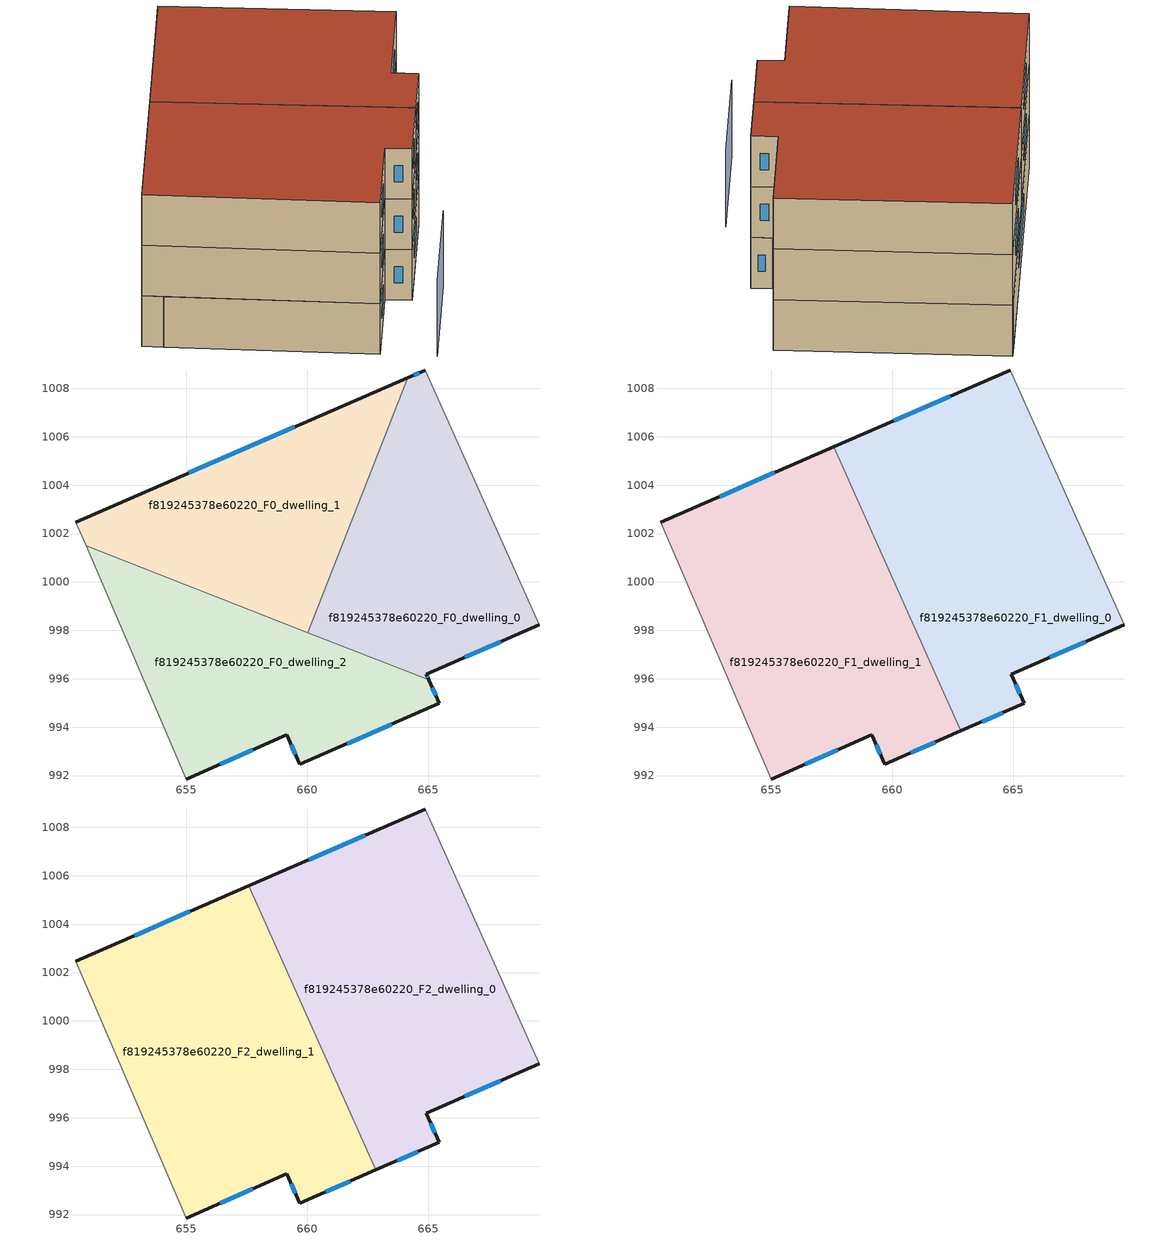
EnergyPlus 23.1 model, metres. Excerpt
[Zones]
f819245378e60220_F0_dwelling_0
 floor ground (EU_floor_Construction): 664.86,1008.76 669.57,998.23 664.91,996.19 665.01,995.96 660.02,997.91 664.14,1008.45 z0
 wall outside (EU_wall_Construction): 665.01,995.96 664.91,996.19 669.57,998.23 / 664.86,1008.76 664.14,1008.45 z0:3
 wall to f819245378e60220_F0_dwelling_1 (EU_wall_Construction): 664.14,1008.45 660.02,997.91 z0:3
 wall adiabatic (EU_wall_Construction): 669.57,998.23 664.86,1008.76 z0:3
 wall to f819245378e60220_F0_dwelling_2 (EU_wall_Construction): 660.02,997.91 665.01,995.96 z0:3
 window (EU_Window_Construction): 666.5,996.88 667.99,997.54 / 664.98,996.03 664.95,996.11 / 664.62,1008.65 664.39,1008.55 z1.02:1.98
f819245378e60220_F0_dwelling_1
 floor ground (EU_floor_Construction): 664.14,1008.45 660.02,997.91 650.85,1001.49 650.43,1002.47 z0
 wall outside (EU_wall_Construction): 664.14,1008.45 650.43,1002.47 z0:3
 wall adiabatic (EU_wall_Construction): 650.43,1002.47 650.85,1001.49 z0:3
 wall to f819245378e60220_F0_dwelling_2 (EU_wall_Construction): 650.85,1001.49 660.02,997.91 z0:3
 window (EU_Window_Construction): 659.48,1006.41 655.1,1004.51 z1.02:1.98
f819245378e60220_F0_dwelling_2
 floor ground (EU_floor_Construction): 665.01,995.96 665.44,994.98 659.69,992.47 659.16,993.68 654.99,991.86 650.85,1001.49 z0
 wall outside (EU_wall_Construction): 654.99,991.86 659.16,993.68 659.69,992.47 665.44,994.98 665.01,995.96 z0:3
 wall adiabatic (EU_wall_Construction): 650.85,1001.49 654.99,991.86 z0:3
 window (EU_Window_Construction): 656.41,992.48 657.74,993.06 / 665.3,995.31 665.16,995.62 / 661.64,993.32 663.48,994.12 / 659.34,993.27 659.5,992.88 z1.02:1.98
f819245378e60220_F1_dwelling_0
 floor to f819245378e60220_F0_dwelling_0 (EU_floor_Construction): 664.86,1008.76 669.57,998.23 664.91,996.19 665.01,995.96 661.22,997.44 660.48,999.09 664.14,1008.45 z3
 floor to f819245378e60220_F0_dwelling_1 (EU_floor_Construction): 664.14,1008.45 660.48,999.09 657.57,1005.58 z3
 floor to f819245378e60220_F0_dwelling_2 (EU_floor_Construction): 665.01,995.96 665.44,994.98 662.83,993.84 661.22,997.44 z3
 wall outside (EU_wall_Construction): 664.86,1008.76 657.57,1005.58 / 662.83,993.84 665.44,994.98 664.91,996.19 669.57,998.23 z3:6
 wall adiabatic (EU_wall_Construction): 669.57,998.23 664.86,1008.76 z3:6
 wall to f819245378e60220_F1_dwelling_1 (EU_wall_Construction): 657.57,1005.58 662.83,993.84 z3:6
 window (EU_Window_Construction): 662.38,1007.68 660.05,1006.66 / 666.5,996.88 667.99,997.54 / 665.26,995.39 665.09,995.78 / 663.72,994.23 664.55,994.59 z4.02:4.98
f819245378e60220_F1_dwelling_1
 floor to f819245378e60220_F0_dwelling_1 (EU_floor_Construction): 657.57,1005.58 660.48,999.09 660.02,997.91 650.85,1001.49 650.43,1002.47 z3
 floor to f819245378e60220_F0_dwelling_2 (EU_floor_Construction): 661.22,997.44 662.83,993.84 659.69,992.47 659.16,993.68 654.99,991.86 650.85,1001.49 z3
 floor to f819245378e60220_F0_dwelling_0 (EU_floor_Construction): 660.48,999.09 661.22,997.44 660.02,997.91 z3
 wall outside (EU_wall_Construction): 657.57,1005.58 650.43,1002.47 / 654.99,991.86 659.16,993.68 659.69,992.47 662.83,993.84 z3:6
 wall adiabatic (EU_wall_Construction): 650.43,1002.47 654.99,991.86 z3:6
 window (EU_Window_Construction): 655.14,1004.52 652.86,1003.53 / 660.76,992.94 661.76,993.37 / 659.34,993.27 659.5,992.88 / 656.41,992.48 657.74,993.06 z4.02:4.98
f819245378e60220_F2_dwelling_0
 floor to f819245378e60220_F1_dwelling_0 (EU_floor_Construction): 664.86,1008.76 669.57,998.23 664.91,996.19 665.44,994.98 662.83,993.84 657.57,1005.58 z6
 wall outside (EU_wall_Construction): 664.86,1008.76 657.57,1005.58 / 662.83,993.84 665.44,994.98 664.91,996.19 669.57,998.23 z6:9
 wall adiabatic (EU_wall_Construction): 669.57,998.23 664.86,1008.76 z6:9
 wall to f819245378e60220_F2_dwelling_1 (EU_wall_Construction): 657.57,1005.58 662.83,993.84 z6:9
 window (EU_Window_Construction): 662.38,1007.68 660.05,1006.66 / 666.5,996.88 667.99,997.54 / 665.26,995.39 665.09,995.78 / 663.72,994.23 664.55,994.59 z7.02:7.98
 roof outside (EU_roof_Construction): 665.44,994.98 664.91,996.19 669.57,998.23 664.86,1008.76 657.57,1005.58 662.83,993.84 z9
f819245378e60220_F2_dwelling_1
 floor to f819245378e60220_F1_dwelling_1 (EU_floor_Construction): 657.57,1005.58 662.83,993.84 659.69,992.47 659.16,993.68 654.99,991.86 650.43,1002.47 z6
 wall outside (EU_wall_Construction): 657.57,1005.58 650.43,1002.47 / 654.99,991.86 659.16,993.68 659.69,992.47 662.83,993.84 z6:9
 wall adiabatic (EU_wall_Construction): 650.43,1002.47 654.99,991.86 z6:9
 window (EU_Window_Construction): 655.14,1004.52 652.86,1003.53 / 660.76,992.94 661.76,993.37 / 659.34,993.27 659.5,992.88 / 656.41,992.48 657.74,993.06 z7.02:7.98
 roof outside (EU_roof_Construction): 662.83,993.84 657.57,1005.58 650.43,1002.47 654.99,991.86 659.16,993.68 659.69,992.47 z9
shading: 656.09,989.31 661.41,991.63 z0:4.5
[Building]
EU S2 Campaign: North Axis=0; Terrain=City; Solar Distribution=FullExterior
[Site:Location]
Vienna: Latitude=48; Longitude=16.5; Time Zone=1; Elevation=183
[SizingPeriod:WeatherFileDays]
AnnualSizingPeriod: Begin Month=1; Begin Day of Month=1; End Month=12; End Day of Month=31; Day of Week for Start Day=Monday; Use Weather File Daylight Saving Period=No; Use Weather File Rain and Snow Indicators=No
[MATERIAL]
EU_InternalMass_Material: Roughness=MediumRough; Thickness=0.1; Conductivity=1; Density=1800; Specific Heat=900; Thermal Absorptance=0.9; Solar Absorptance=0.7; Visible Absorptance=0.7
[MATERIAL:NOMASS] Roughness=MediumRough; Thermal Absorptance=0.9; Solar Absorptance=0.7; Visible Absorptance=0.7
Name | Thermal Resistance
EU_wall_NoMass | 0.942466
EU_roof_NoMass | 0.551687
EU_floor_NoMass | 0.66527
[WINDOWMATERIAL:SIMPLEGLAZINGSYSTEM]
EU_Window_SimpleGlazing: UFactor=2.03367; Solar Heat Gain Coefficient=0.65; Visible Transmittance=0.65
[CONSTRUCTION]
EU_wall_Construction: EU_wall_NoMass
EU_roof_Construction: EU_roof_NoMass
EU_floor_Construction: EU_floor_NoMass
EU_Window_Construction: EU_Window_SimpleGlazing
EU_InternalMass_Construction: EU_InternalMass_Material
[ZONE] Type=1; Multiplier=1; Ceiling Height=autocalculate; Floor Area=autocalculate; Part of Total Floor Area=Yes
Name | Volume
f819245378e60220_F0_dwelling_0 | 191.065
f819245378e60220_F1_dwelling_0; f819245378e60220_F2_dwelling_0 | 286.584
f819245378e60220_F0_dwelling_1 | 191.041
f819245378e60220_F1_dwelling_1; f819245378e60220_F2_dwelling_1 | 286.573
f819245378e60220_F0_dwelling_2 | 191.071
[INTERNALMASS] Construction=EU_InternalMass_Construction
Name | Zone or ZoneList | Surface Area
f819245378e60220_F0_dwelling_0_EU_InternalMass | f819245378e60220_F0_dwelling_0 | 63.6897
f819245378e60220_F0_dwelling_1_EU_InternalMass | f819245378e60220_F0_dwelling_1 | 63.6787
f819245378e60220_F0_dwelling_2_EU_InternalMass | f819245378e60220_F0_dwelling_2 | 63.6906
f819245378e60220_F1_dwelling_0_EU_InternalMass | f819245378e60220_F1_dwelling_0 | 95.5284
f819245378e60220_F1_dwelling_1_EU_InternalMass | f819245378e60220_F1_dwelling_1 | 95.5244
f819245378e60220_F2_dwelling_0_EU_InternalMass | f819245378e60220_F2_dwelling_0 | 95.5284
f819245378e60220_F2_dwelling_1_EU_InternalMass | f819245378e60220_F2_dwelling_1 | 95.5244
[OTHEREQUIPMENT] Fuel Type=Electricity; Design Level Calculation Method=Watts/Area; Power per Zone Floor Area=1; Fraction Latent=0; Fraction Radiant=0; Fraction Lost=0; Carbon Dioxide Generation Rate=0; EndUse Subcategory=EU_Step8_InternalGains
Name | Zone or ZoneList or Space or SpaceList | Schedule
EU_Step8_InternalGain_f819245378e60220_F0_dwelling_0_f000 | f819245378e60220_F0_dwelling_0 | EU_Step8_GainSchedule_f819245378e60220_F0_dwelling_0_f000
EU_Step8_InternalGain_f819245378e60220_F0_dwelling_1_f000 | f819245378e60220_F0_dwelling_1 | EU_Step8_GainSchedule_f819245378e60220_F0_dwelling_1_f000
EU_Step8_InternalGain_f819245378e60220_F0_dwelling_2_f000 | f819245378e60220_F0_dwelling_2 | EU_Step8_GainSchedule_f819245378e60220_F0_dwelling_2_f000
EU_Step8_InternalGain_f819245378e60220_F1_dwelling_0_f000 | f819245378e60220_F1_dwelling_0 | EU_Step8_GainSchedule_f819245378e60220_F1_dwelling_0_f000
EU_Step8_InternalGain_f819245378e60220_F1_dwelling_1_f000 | f819245378e60220_F1_dwelling_1 | EU_Step8_GainSchedule_f819245378e60220_F1_dwelling_1_f000
EU_Step8_InternalGain_f819245378e60220_F2_dwelling_0_f000 | f819245378e60220_F2_dwelling_0 | EU_Step8_GainSchedule_f819245378e60220_F2_dwelling_0_f000
EU_Step8_InternalGain_f819245378e60220_F2_dwelling_1_f000 | f819245378e60220_F2_dwelling_1 | EU_Step8_GainSchedule_f819245378e60220_F2_dwelling_1_f000
[ZONEVENTILATION:DESIGNFLOWRATE] Schedule=EU_AlwaysOn; Design Flow Rate Calculation Method=AirChanges/Hour; Air Changes per Hour=0.530523; Ventilation Type=Natural; Fan Pressure Rise=0; Fan Total Efficiency=1; Constant Term Coefficient=1; Temperature Term Coefficient=0; Velocity Term Coefficient=0; Velocity Squared Term Coefficient=0; Minimum Indoor Temperature=-100; Maximum Indoor Temperature=100; Delta Temperature=-100; Minimum Outdoor Temperature=-100; Maximum Outdoor Temperature=100; Maximum Wind Speed=40
Name | Zone or ZoneList or Space or SpaceList
EU_ConstantAir_f819245378e60220_F0_dwelling_0 | f819245378e60220_F0_dwelling_0
EU_ConstantAir_f819245378e60220_F0_dwelling_1 | f819245378e60220_F0_dwelling_1
EU_ConstantAir_f819245378e60220_F0_dwelling_2 | f819245378e60220_F0_dwelling_2
EU_ConstantAir_f819245378e60220_F1_dwelling_0 | f819245378e60220_F1_dwelling_0
EU_ConstantAir_f819245378e60220_F1_dwelling_1 | f819245378e60220_F1_dwelling_1
EU_ConstantAir_f819245378e60220_F2_dwelling_0 | f819245378e60220_F2_dwelling_0
EU_ConstantAir_f819245378e60220_F2_dwelling_1 | f819245378e60220_F2_dwelling_1
[HVACTEMPLATE:THERMOSTAT] Constant Heating Setpoint=20; Constant Cooling Setpoint=50
EU_HeatOnly_f819245378e60220_F0_dwelling_0; EU_HeatOnly_f819245378e60220_F0_dwelling_1; EU_HeatOnly_f819245378e60220_F0_dwelling_2; EU_HeatOnly_f819245378e60220_F1_dwelling_0; EU_HeatOnly_f819245378e60220_F1_dwelling_1; EU_HeatOnly_f819245378e60220_F2_dwelling_0; EU_HeatOnly_f819245378e60220_F2_dwelling_1
[HVACTEMPLATE:ZONE:IDEALLOADSAIRSYSTEM] System Availability Schedule=EU_AlwaysOn; Maximum Heating Supply Air Temperature=50; Minimum Cooling Supply Air Temperature=13; Maximum Heating Supply Air Humidity Ratio=0.0156; Minimum Cooling Supply Air Humidity Ratio=0.0077; Heating Limit=NoLimit; Cooling Limit=NoLimit; Heating Availability Schedule=EU_AlwaysOn; Cooling Availability Schedule=EU_CoolingOff; Dehumidification Control Type=ConstantSensibleHeatRatio; Cooling Sensible Heat Ratio=0.7; Dehumidification Setpoint=60; Humidification Control Type=None; Humidification Setpoint=30; Outdoor Air Method=None; Outdoor Air Flow Rate per Person=0.00944; Outdoor Air Flow Rate per Zone Floor Area=0; Outdoor Air Flow Rate per Zone=0; Demand Controlled Ventilation Type=None; Outdoor Air Economizer Type=NoEconomizer; Heat Recovery Type=None; Sensible Heat Recovery Effectiveness=0.7; Latent Heat Recovery Effectiveness=0.65
Name | Template Thermostat
f819245378e60220_F0_dwelling_0 | EU_HeatOnly_f819245378e60220_F0_dwelling_0
f819245378e60220_F0_dwelling_1 | EU_HeatOnly_f819245378e60220_F0_dwelling_1
f819245378e60220_F0_dwelling_2 | EU_HeatOnly_f819245378e60220_F0_dwelling_2
f819245378e60220_F1_dwelling_0 | EU_HeatOnly_f819245378e60220_F1_dwelling_0
f819245378e60220_F1_dwelling_1 | EU_HeatOnly_f819245378e60220_F1_dwelling_1
f819245378e60220_F2_dwelling_0 | EU_HeatOnly_f819245378e60220_F2_dwelling_0
f819245378e60220_F2_dwelling_1 | EU_HeatOnly_f819245378e60220_F2_dwelling_1
[SIZING:ZONE] Zone Cooling Design Supply Air Temperature Input Method=SupplyAirTemperature; Zone Cooling Design Supply Air Temperature=13; Zone Heating Design Supply Air Temperature Input Method=SupplyAirTemperature; Zone Heating Design Supply Air Temperature=50; Zone Cooling Design Supply Air Humidity Ratio=0.008; Zone Heating Design Supply Air Humidity Ratio=0.008; Cooling Design Air Flow Method=DesignDay; Cooling Design Air Flow Rate=0; Cooling Minimum Air Flow per Zone Floor Area=0.000762; Cooling Minimum Air Flow=0; Cooling Minimum Air Flow Fraction=0.2; Heating Design Air Flow Method=DesignDay; Heating Design Air Flow Rate=0; Heating Maximum Air Flow per Zone Floor Area=0.002032; Heating Maximum Air Flow=0.141576; Heating Maximum Air Flow Fraction=0.3; Account for Dedicated Outdoor Air System=No; Dedicated Outdoor Air System Control Strategy=NeutralSupplyAir; Dedicated Outdoor Air Low Setpoint Temperature for Design=autosize; Dedicated Outdoor Air High Setpoint Temperature for Design=autosize; Zone Load Sizing Method=Sensible Load Only No Latent Load; Zone Latent Cooling Design Supply Air Humidity Ratio Input Method=HumidityRatioDifference; Zone Cooling Design Supply Air Humidity Ratio Difference=0.005; Zone Latent Heating Design Supply Air Humidity Ratio Input Method=HumidityRatioDifference; Zone Humidification Design Supply Air Humidity Ratio Difference=0.005
f819245378e60220_F0_dwelling_0; f819245378e60220_F0_dwelling_1; f819245378e60220_F0_dwelling_2; f819245378e60220_F1_dwelling_0; f819245378e60220_F1_dwelling_1; f819245378e60220_F2_dwelling_0; f819245378e60220_F2_dwelling_1
[SCHEDULE:CONSTANT]
Name | Hourly Value
EU_AlwaysOn | 1
EU_CoolingOff | 0
[SCHEDULE:FILE] Column Number=1; Rows to Skip at Top=0; Number of Hours of Data=8760; Column Separator=Comma; Interpolate to Timestep=No; Minutes per Item=60; Adjust Schedule for Daylight Savings=Yes
Name | File
EU_Step8_GainSchedule_f819245378e60220_F0_dwelling_0_f000 | ../../schedules/f819245378e60220/f819245378e60220_F0_dwelling_0_f000_gain.csv
EU_Step8_GainSchedule_f819245378e60220_F0_dwelling_1_f000 | ../../schedules/f819245378e60220/f819245378e60220_F0_dwelling_1_f000_gain.csv
EU_Step8_GainSchedule_f819245378e60220_F0_dwelling_2_f000 | ../../schedules/f819245378e60220/f819245378e60220_F0_dwelling_2_f000_gain.csv
EU_Step8_GainSchedule_f819245378e60220_F1_dwelling_0_f000 | ../../schedules/f819245378e60220/f819245378e60220_F1_dwelling_0_f000_gain.csv
EU_Step8_GainSchedule_f819245378e60220_F1_dwelling_1_f000 | ../../schedules/f819245378e60220/f819245378e60220_F1_dwelling_1_f000_gain.csv
EU_Step8_GainSchedule_f819245378e60220_F2_dwelling_0_f000 | ../../schedules/f819245378e60220/f819245378e60220_F2_dwelling_0_f000_gain.csv
EU_Step8_GainSchedule_f819245378e60220_F2_dwelling_1_f000 | ../../schedules/f819245378e60220/f819245378e60220_F2_dwelling_1_f000_gain.csv
